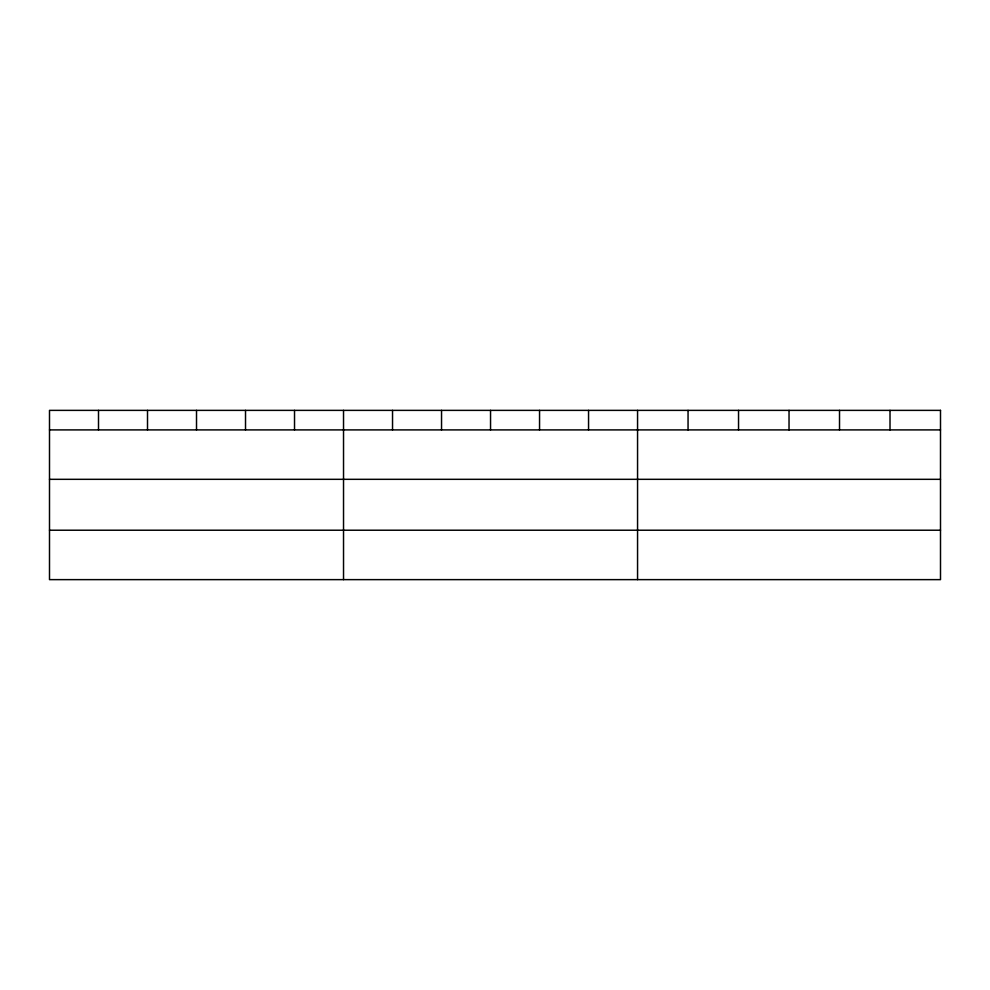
<?xml version="1.0" encoding="UTF-8"?>
<svg xmlns="http://www.w3.org/2000/svg" width="990" height="990" viewBox="0 0 990 990"><rect width="100%" height="100%" fill="white"/><g stroke="black" fill="none" stroke-linecap="round" stroke-linejoin="round"><path stroke-width="1.49" d="M49.5 429.907L940.5 429.907M49.5 479.321L940.5 479.321M49.5 530.219L940.5 530.219M890.01 410.367L890.01 429.907M839.52 410.367L839.52 429.907M789.03 410.367L789.03 429.907M738.54 410.367L738.54 429.907M688.05 410.367L688.05 429.907M637.56 410.367L637.56 579.633M588.555 410.367L588.555 429.907M539.55 410.367L539.55 429.907M490.545 410.367L490.545 429.907M441.54 410.367L441.54 429.907M392.535 410.367L392.535 429.907M343.53 410.367L343.53 579.633M294.525 410.367L294.525 429.907M245.52 410.367L245.52 429.907M196.515 410.367L196.515 429.907M147.51 410.367L147.51 429.907M98.505 410.367L98.505 429.907M940.5 410.367L49.5 410.367L49.5 579.633L940.5 579.633L940.5 410.367"/></g></svg>
